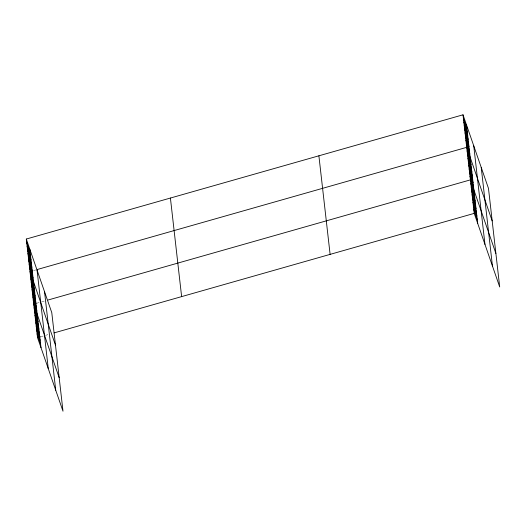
<?xml version="1.0" encoding="UTF-8"?>
<svg xmlns="http://www.w3.org/2000/svg" width="526" height="526" viewBox="0 0 526 526"><rect width="100%" height="100%" fill="white"/><g stroke="black" fill="none" stroke-linecap="round" stroke-linejoin="round"><path stroke-width="0.39" stroke-dasharray="2.63 1.97" d="M33.605 270.548L35.768 269.93M36.583 303.278L39.47 302.457M41.633 301.845L44.513 301.023M41.12 336.587L43.283 335.976M45.446 335.358L48.326 334.536"/><path stroke-width="0.79" d="M26.3 239.041L51.778 312.622L62.995 411.194L37.517 337.613L26.3 239.041L463.005 114.806L488.483 188.387L499.7 286.959L474.222 213.378L463.005 114.806M32.165 270.956L30.002 271.574L55.48 345.148M37.208 269.522L466.707 147.333L492.185 220.913M35.867 303.482L33.703 304.1L59.182 377.681M48.116 299.998L470.408 179.866L495.887 253.44M37.517 337.613L40.403 336.791M54.093 332.899L474.222 213.378M463.413 118.422L466.904 128.508M463.827 122.039L467.318 132.118M464.234 125.648L467.726 135.734M464.649 129.264L468.14 139.351M465.056 132.881L468.554 142.96M465.471 136.49L468.962 146.576M465.885 140.107L469.376 150.193M466.292 143.723L469.784 153.802M467.114 150.949L470.606 161.035M467.529 154.565L471.02 164.645M467.936 158.181L471.428 168.261M468.35 161.791L471.842 171.877M468.765 165.407L472.256 175.493M469.172 169.024L472.664 179.103M469.587 172.633L473.078 182.719M469.994 176.249L473.485 186.335M470.829 183.587L474.32 193.673M471.257 187.309L474.748 197.395M471.677 191.037L475.169 201.116M472.105 194.758L475.596 204.844M472.526 198.48L476.017 208.566M472.946 202.208L476.444 212.294M473.374 205.929L476.865 216.015M473.794 209.657L477.286 219.736M26.714 242.657L30.206 252.743M27.122 246.273L30.613 256.353M27.536 249.883L31.027 259.969M27.944 253.499L31.435 263.585M28.358 257.115L31.849 267.195M28.766 260.732L32.257 270.811M29.18 264.341L32.671 274.427M29.587 267.958L33.085 278.044M30.416 275.183L33.907 285.27M30.824 278.8L34.315 288.886M31.238 282.416L34.729 292.495M31.645 286.026L35.137 296.112M32.06 289.642L35.551 299.728M32.467 293.258L35.959 303.338M32.882 296.868L36.373 306.954M33.296 300.484L36.787 310.57M34.131 307.822L37.622 317.908M34.552 311.55L38.043 321.629M34.972 315.271L38.47 325.357M35.4 318.993L38.891 329.079M35.821 322.721L39.312 332.8M36.248 326.442L39.739 336.528M36.669 330.164L40.16 340.25M37.096 333.892L40.587 343.971M481.224 167.432L492.441 266.005M473.748 145.847L484.965 244.412M466.496 124.892L477.713 223.465M318.894 155.808L330.111 254.374M170.411 198.046L181.628 296.618M44.526 291.667L55.743 390.239M37.05 270.081L48.267 368.654M29.791 249.127L41.008 347.699"/></g></svg>
